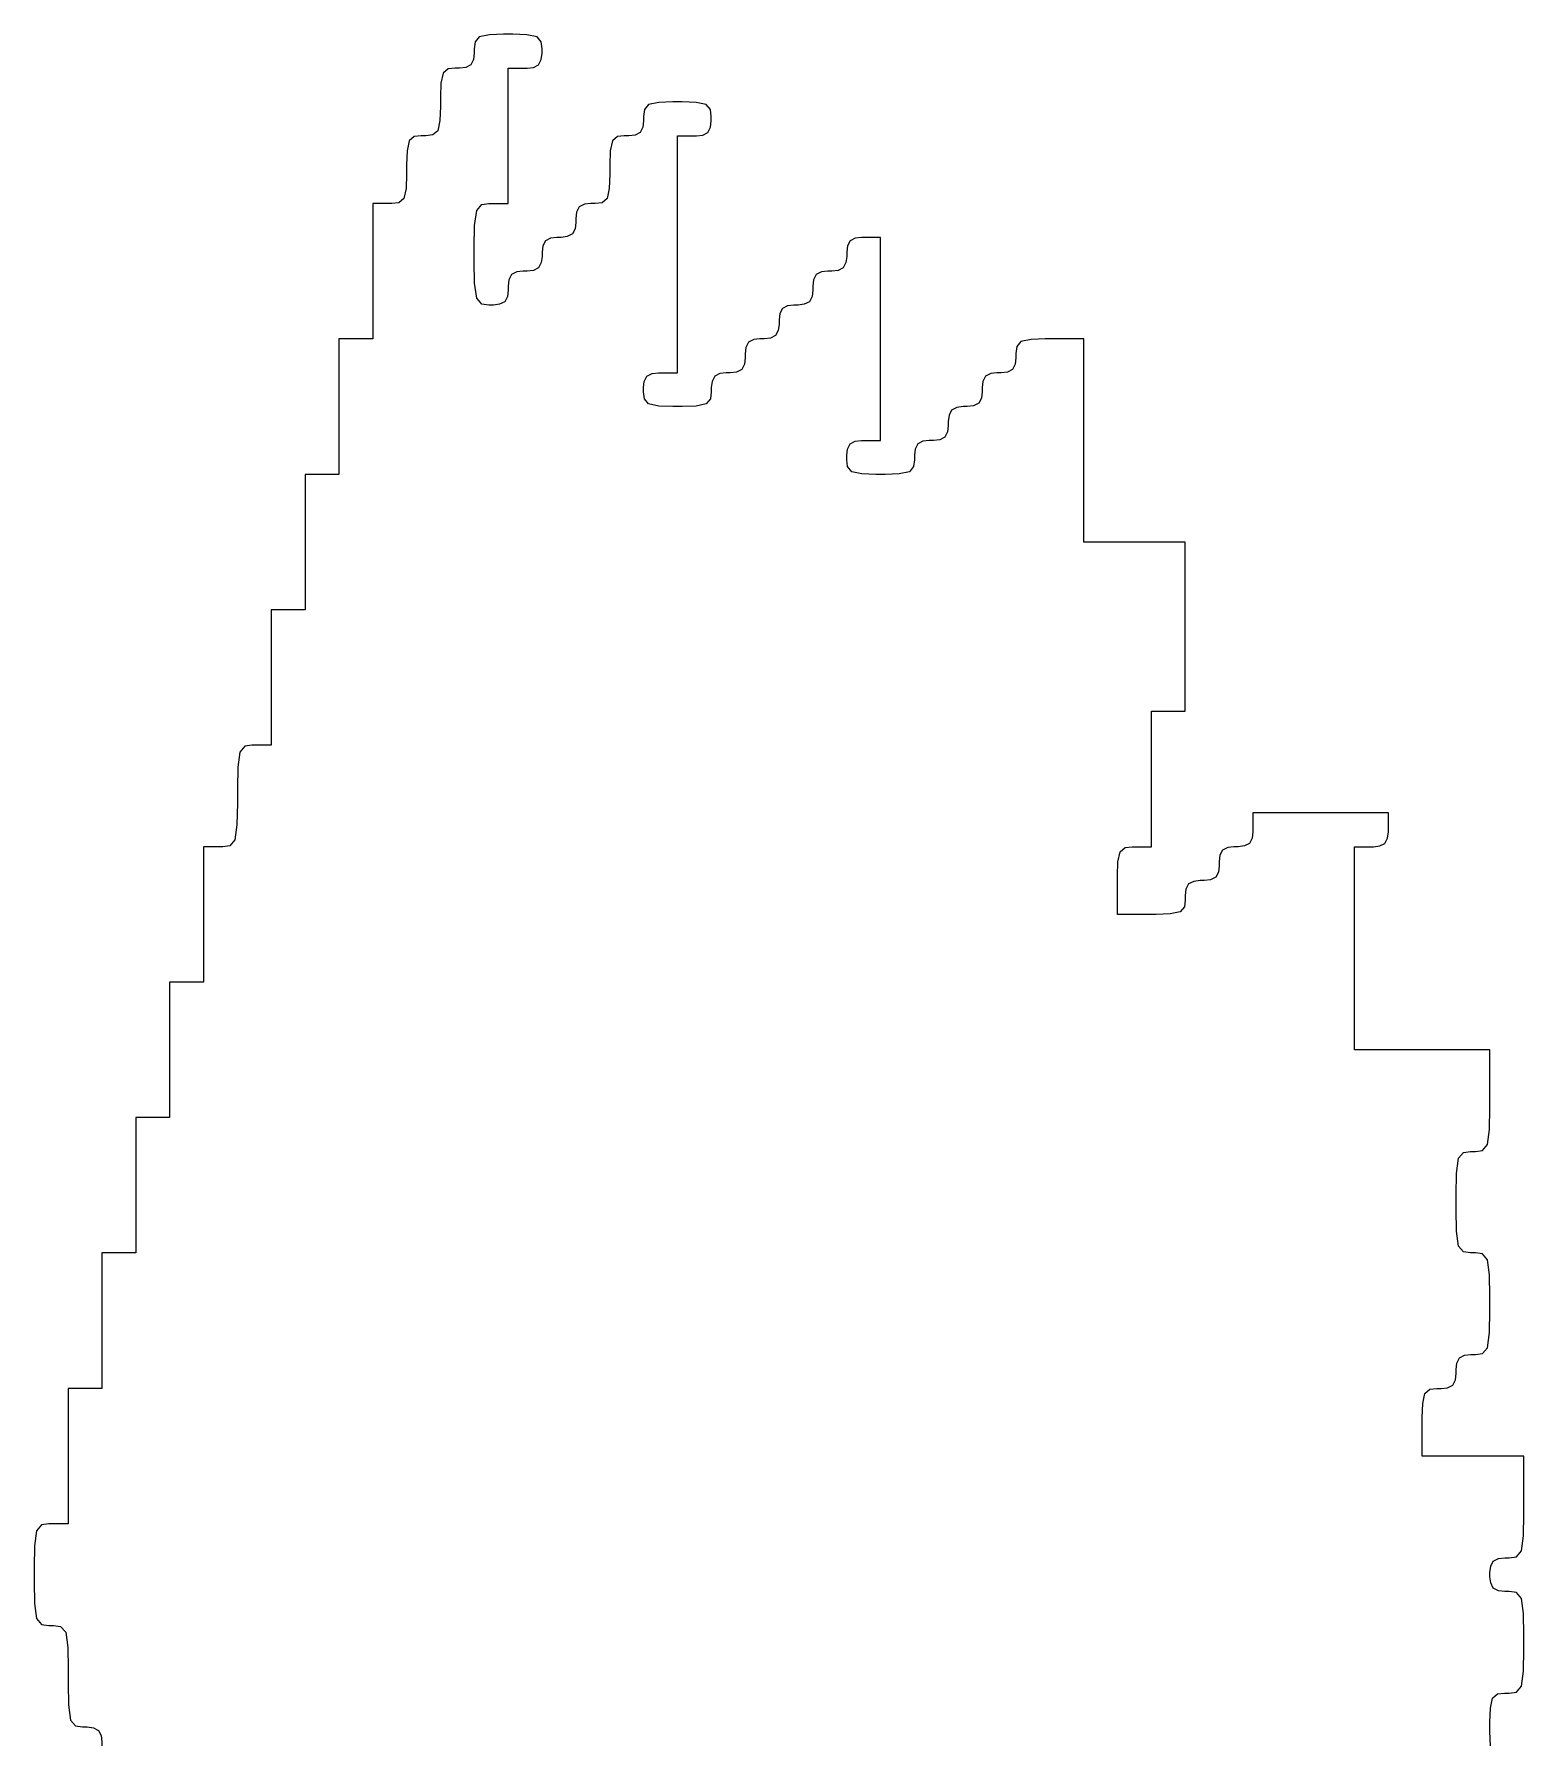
# Model space of a CAD drawing. Extents: x 0 to 164, y 0 to 178.
# Drawn here: x 45.9 to 123.5, y 89 to 178.2 of the extents above; entities that cross this region are included whole.
import ezdxf

# ---------------------------------------------------------------- set-up
doc = ezdxf.new("R2010")
doc.units = 0
doc.layers.get('0').update_dxf_attribs({"linetype": 'CONTINUOUS'})

msp = doc.modelspace()

# ---------------------------------------------------------------- linework, layer by layer
at = {"color": 0}
for p, q in [((68.8329, 177.752), (68.7917, 177.392)), ((68.7917, 177.392), (68.7917, 177.271)), ((69.0506, 178.016), (68.8329, 177.752)), ((69.5798, 178.129), (69.0506, 178.016)), ((70.3118, 178.153), (69.5798, 178.129)), ((70.5556, 178.153), (70.3118, 178.153)), ((70.7983, 178.153), (70.5556, 178.153)), ((71.5299, 178.129), (70.7983, 178.153)), ((72.0591, 178.016), (71.5299, 178.129)), ((72.2768, 177.752), (72.0591, 178.016)), ((72.3194, 177.392), (72.2768, 177.752)), ((72.3194, 177.271), (72.3194, 177.392)), ((68.6153, 176.565), (68.345, 176.427)), ((68.7532, 176.836), (68.6153, 176.565)), ((68.7917, 177.162), (68.7532, 176.836)), ((68.7917, 177.271), (68.7917, 177.162)), ((71.8728, 176.427), (72.1431, 176.565)), ((72.1431, 176.565), (72.281, 176.836)), ((72.281, 176.836), (72.3194, 177.162)), ((72.3194, 177.162), (72.3194, 177.271)), ((67.0511, 175.601), (67.0278, 174.869)), ((67.1643, 176.13), (67.0511, 175.601)), ((67.4289, 176.348), (67.1643, 176.13)), ((67.7884, 176.389), (67.4289, 176.348)), ((67.9097, 176.389), (67.7884, 176.389)), ((68.0187, 176.389), (67.9097, 176.389)), ((68.345, 176.427), (68.0187, 176.389)), ((70.5556, 169.333), (70.5556, 176.389)), ((70.5556, 176.389), (71.4375, 176.389)), ((71.4375, 176.389), (71.5465, 176.389)), ((71.5465, 176.389), (71.8728, 176.427)), ((67.0278, 174.869), (67.0278, 174.625)), ((67.0278, 174.383), (67.0031, 173.651)), ((67.0278, 174.625), (67.0278, 174.383)), ((77.6524, 174.224), (77.6111, 173.864)), ((77.6111, 173.864), (77.6111, 173.743)), ((77.87, 174.488), (77.6524, 174.224)), ((78.3992, 174.602), (77.87, 174.488)), ((79.1312, 174.625), (78.3992, 174.602)), ((79.375, 174.625), (79.1312, 174.625)), ((79.6177, 174.625), (79.375, 174.625)), ((80.3494, 174.602), (79.6177, 174.625)), ((80.8785, 174.488), (80.3494, 174.602)), ((81.0962, 174.224), (80.8785, 174.488)), ((81.1389, 173.864), (81.0962, 174.224)), ((81.1389, 173.743), (81.1389, 173.864)), ((66.6253, 172.904), (66.2658, 172.861)), ((66.8898, 173.121), (66.6253, 172.904)), ((67.0031, 173.651), (66.8898, 173.121)), ((77.1645, 172.9), (76.8382, 172.861)), ((77.4347, 173.038), (77.1645, 172.9)), ((77.5727, 173.308), (77.4347, 173.038)), ((77.6111, 173.634), (77.5727, 173.308)), ((77.6111, 173.743), (77.6111, 173.634)), ((80.366, 172.861), (80.6923, 172.9)), ((80.6923, 172.9), (80.9625, 173.038)), ((80.9625, 173.038), (81.1004, 173.308)), ((81.1004, 173.308), (81.1389, 173.634)), ((81.1389, 173.634), (81.1389, 173.743)), ((65.2872, 172.073), (65.2639, 171.341)), ((65.4004, 172.602), (65.2872, 172.073)), ((65.665, 172.82), (65.4004, 172.602)), ((66.0245, 172.861), (65.665, 172.82)), ((66.1458, 172.861), (66.0245, 172.861)), ((66.2658, 172.861), (66.1458, 172.861)), ((75.8705, 172.073), (75.8472, 171.341)), ((75.9837, 172.602), (75.8705, 172.073)), ((76.2483, 172.82), (75.9837, 172.602)), ((76.6078, 172.861), (76.2483, 172.82)), ((76.7292, 172.861), (76.6078, 172.861)), ((76.8382, 172.861), (76.7292, 172.861)), ((79.375, 160.514), (79.375, 172.861)), ((79.375, 172.861), (80.2569, 172.861)), ((80.2569, 172.861), (80.366, 172.861)), ((65.2639, 171.341), (65.2639, 171.097)), ((75.8472, 171.341), (75.8472, 171.097)), ((65.2639, 170.855), (65.2392, 170.123)), ((65.2639, 171.097), (65.2639, 170.855)), ((75.8472, 170.855), (75.8225, 170.123)), ((75.8472, 171.097), (75.8472, 170.855)), ((64.8614, 169.376), (64.5019, 169.333)), ((65.126, 169.594), (64.8614, 169.376)), ((65.2392, 170.123), (65.126, 169.594)), ((75.4447, 169.376), (75.0852, 169.333)), ((75.7093, 169.594), (75.4447, 169.376)), ((75.8225, 170.123), (75.7093, 169.594)), ((64.3819, 169.333), (63.5, 169.333)), ((63.5, 169.333), (63.5, 162.278)), ((64.5019, 169.333), (64.3819, 169.333)), ((68.8097, 168.188), (68.9144, 168.976)), ((68.9144, 168.976), (69.1776, 169.282)), ((69.1776, 169.282), (69.5494, 169.333)), ((69.5494, 169.333), (69.6736, 169.333)), ((69.6736, 169.333), (70.5556, 169.333)), ((74.1218, 168.887), (74.0833, 168.56)), ((74.0833, 168.56), (74.0833, 168.451)), ((74.0833, 168.451), (74.0833, 168.342)), ((74.2597, 169.157), (74.1218, 168.887)), ((74.53, 169.295), (74.2597, 169.157)), ((74.8563, 169.333), (74.53, 169.295)), ((74.9653, 169.333), (74.8563, 169.333)), ((75.0852, 169.333), (74.9653, 169.333)), ((68.7917, 167.064), (68.8097, 168.188)), ((73.0924, 167.569), (72.7661, 167.531)), ((73.2014, 167.569), (73.0924, 167.569)), ((73.3104, 167.569), (73.2014, 167.569)), ((73.6367, 167.608), (73.3104, 167.569)), ((73.9069, 167.746), (73.6367, 167.608)), ((74.0449, 168.016), (73.9069, 167.746)), ((74.0833, 168.342), (74.0449, 168.016)), ((88.9674, 167.569), (88.6411, 167.531)), ((89.0764, 167.569), (88.9674, 167.569)), ((89.9583, 167.569), (89.0764, 167.569)), ((89.9583, 156.986), (89.9583, 167.569)), ((68.7917, 166.688), (68.7917, 167.064)), ((68.7917, 166.313), (68.7917, 166.688)), ((72.3579, 167.123), (72.3194, 166.797)), ((72.3194, 166.797), (72.3194, 166.688)), ((72.3194, 166.688), (72.3194, 166.578)), ((72.4958, 167.393), (72.3579, 167.123)), ((72.7661, 167.531), (72.4958, 167.393)), ((88.2329, 167.123), (88.1944, 166.797)), ((88.1944, 166.797), (88.1944, 166.688)), ((88.1944, 166.688), (88.1944, 166.578)), ((88.3708, 167.393), (88.2329, 167.123)), ((88.6411, 167.531), (88.3708, 167.393)), ((68.8097, 165.188), (68.7917, 166.313)), ((71.3285, 165.806), (71.0022, 165.767)), ((71.4375, 165.806), (71.3285, 165.806)), ((71.5465, 165.806), (71.4375, 165.806)), ((71.8728, 165.844), (71.5465, 165.806)), ((72.1431, 165.982), (71.8728, 165.844)), ((72.281, 166.252), (72.1431, 165.982)), ((72.3194, 166.578), (72.281, 166.252)), ((87.2035, 165.806), (86.8772, 165.767)), ((87.3125, 165.806), (87.2035, 165.806)), ((87.4215, 165.806), (87.3125, 165.806)), ((87.7478, 165.844), (87.4215, 165.806)), ((88.0181, 165.982), (87.7478, 165.844)), ((88.156, 166.252), (88.0181, 165.982)), ((88.1944, 166.578), (88.156, 166.252)), ((68.9144, 164.4), (68.8097, 165.188)), ((70.594, 165.359), (70.5556, 165.033)), ((70.5556, 165.033), (70.5556, 164.924)), ((70.5556, 164.924), (70.5556, 164.815)), ((70.7319, 165.629), (70.594, 165.359)), ((71.0022, 165.767), (70.7319, 165.629)), ((86.469, 165.359), (86.4306, 165.033)), ((86.4306, 165.033), (86.4306, 164.924)), ((86.4306, 164.924), (86.4306, 164.815)), ((86.6069, 165.629), (86.469, 165.359)), ((86.8772, 165.767), (86.6069, 165.629)), ((69.1776, 164.094), (68.9144, 164.4)), ((69.5494, 164.042), (69.1776, 164.094)), ((69.6736, 164.042), (69.5494, 164.042)), ((69.7826, 164.042), (69.6736, 164.042)), ((70.1089, 164.08), (69.7826, 164.042)), ((70.3792, 164.218), (70.1089, 164.08)), ((70.5171, 164.488), (70.3792, 164.218)), ((70.5556, 164.815), (70.5171, 164.488)), ((85.1133, 164.003), (84.8431, 163.865)), ((85.4396, 164.042), (85.1133, 164.003)), ((85.5486, 164.042), (85.4396, 164.042)), ((85.6576, 164.042), (85.5486, 164.042)), ((85.9839, 164.08), (85.6576, 164.042)), ((86.2542, 164.218), (85.9839, 164.08)), ((86.3921, 164.488), (86.2542, 164.218)), ((86.4306, 164.815), (86.3921, 164.488)), ((84.7051, 163.595), (84.6667, 163.269)), ((84.6667, 163.269), (84.6667, 163.16)), ((84.6667, 163.16), (84.6667, 163.051)), ((84.8431, 163.865), (84.7051, 163.595)), ((63.5, 162.278), (61.7361, 162.278)), ((61.7361, 162.278), (61.7361, 155.222)), ((83.3494, 162.239), (83.0792, 162.101)), ((83.6757, 162.278), (83.3494, 162.239)), ((83.7847, 162.278), (83.6757, 162.278)), ((83.8937, 162.278), (83.7847, 162.278)), ((84.22, 162.316), (83.8937, 162.278)), ((84.4903, 162.454), (84.22, 162.316)), ((84.6282, 162.724), (84.4903, 162.454)), ((84.6667, 163.051), (84.6282, 162.724)), ((97.802, 162.254), (97.2728, 162.141)), ((98.534, 162.278), (97.802, 162.254)), ((98.7778, 162.278), (98.534, 162.278)), ((100.542, 162.278), (98.7778, 162.278)), ((100.542, 151.694), (100.542, 162.278)), ((82.9412, 161.831), (82.9028, 161.505)), ((82.9028, 161.505), (82.9028, 161.396)), ((82.9028, 161.396), (82.9028, 161.287)), ((83.0792, 162.101), (82.9412, 161.831)), ((97.0552, 161.877), (97.0139, 161.517)), ((97.0139, 161.517), (97.0139, 161.396)), ((97.0139, 161.396), (97.0139, 161.287)), ((97.2728, 162.141), (97.0552, 161.877)), ((77.7875, 160.338), (78.0577, 160.475)), ((78.0577, 160.475), (78.384, 160.514)), ((78.384, 160.514), (78.4931, 160.514)), ((78.4931, 160.514), (79.375, 160.514)), ((81.5855, 160.475), (81.3153, 160.338)), ((81.9118, 160.514), (81.5855, 160.475)), ((82.0208, 160.514), (81.9118, 160.514)), ((82.1298, 160.514), (82.0208, 160.514)), ((82.4562, 160.552), (82.1298, 160.514)), ((82.7264, 160.69), (82.4562, 160.552)), ((82.8643, 160.961), (82.7264, 160.69)), ((82.9028, 161.287), (82.8643, 160.961)), ((95.6966, 160.475), (95.4264, 160.338)), ((96.0229, 160.514), (95.6966, 160.475)), ((96.1319, 160.514), (96.0229, 160.514)), ((96.2409, 160.514), (96.1319, 160.514)), ((96.5673, 160.552), (96.2409, 160.514)), ((96.8375, 160.69), (96.5673, 160.552)), ((96.9754, 160.961), (96.8375, 160.69)), ((97.0139, 161.287), (96.9754, 160.961)), ((77.6111, 159.741), (77.6496, 160.067)), ((77.6111, 159.632), (77.6111, 159.741)), ((77.6111, 159.512), (77.6111, 159.632)), ((77.6496, 160.067), (77.7875, 160.338)), ((81.1773, 160.067), (81.1389, 159.741)), ((81.1389, 159.741), (81.1389, 159.632)), ((81.1389, 159.632), (81.1389, 159.512)), ((81.3153, 160.338), (81.1773, 160.067)), ((95.2885, 160.067), (95.25, 159.741)), ((95.25, 159.741), (95.25, 159.632)), ((95.25, 159.632), (95.25, 159.523)), ((95.4264, 160.338), (95.2885, 160.067)), ((77.6524, 159.153), (77.6111, 159.512)), ((77.87, 158.888), (77.6524, 159.153)), ((78.3992, 158.775), (77.87, 158.888)), ((79.1312, 158.75), (78.3992, 158.775)), ((79.375, 158.75), (79.1312, 158.75)), ((79.6177, 158.75), (79.375, 158.75)), ((80.3494, 158.775), (79.6177, 158.75)), ((80.8785, 158.888), (80.3494, 158.775)), ((81.0962, 159.153), (80.8785, 158.888)), ((81.1389, 159.512), (81.0962, 159.153)), ((93.9327, 158.712), (93.6625, 158.574)), ((94.2591, 158.75), (93.9327, 158.712)), ((94.3681, 158.75), (94.2591, 158.75)), ((94.4771, 158.75), (94.3681, 158.75)), ((94.8034, 158.788), (94.4771, 158.75)), ((95.0736, 158.926), (94.8034, 158.788)), ((95.2115, 159.197), (95.0736, 158.926)), ((95.25, 159.523), (95.2115, 159.197)), ((93.4861, 157.759), (93.4477, 157.433)), ((93.5246, 158.303), (93.4861, 157.977)), ((93.4861, 157.977), (93.4861, 157.868)), ((93.4861, 157.868), (93.4861, 157.759)), ((93.6625, 158.574), (93.5246, 158.303)), ((88.3708, 156.81), (88.6411, 156.948)), ((88.6411, 156.948), (88.9674, 156.986)), ((88.9674, 156.986), (89.0764, 156.986)), ((89.0764, 156.986), (89.9583, 156.986)), ((92.1688, 156.948), (91.8986, 156.81)), ((92.4952, 156.986), (92.1688, 156.948)), ((92.6042, 156.986), (92.4952, 156.986)), ((92.7132, 156.986), (92.6042, 156.986)), ((93.0395, 157.025), (92.7132, 156.986)), ((93.3097, 157.163), (93.0395, 157.025)), ((93.4477, 157.433), (93.3097, 157.163)), ((88.1944, 156.213), (88.2329, 156.539)), ((88.1944, 156.104), (88.1944, 156.213)), ((88.1944, 155.984), (88.1944, 156.104)), ((88.2357, 155.625), (88.1944, 155.984)), ((88.2329, 156.539), (88.3708, 156.81)), ((91.7222, 155.984), (91.6795, 155.625)), ((91.7607, 156.539), (91.7222, 156.213)), ((91.7222, 156.213), (91.7222, 156.104)), ((91.7222, 156.104), (91.7222, 155.984)), ((91.8986, 156.81), (91.7607, 156.539)), ((61.7361, 155.222), (59.9722, 155.222)), ((59.9722, 155.222), (59.9722, 148.167)), ((88.4534, 155.36), (88.2357, 155.625)), ((88.9825, 155.247), (88.4534, 155.36)), ((89.7146, 155.222), (88.9825, 155.247)), ((89.9583, 155.222), (89.7146, 155.222)), ((90.201, 155.222), (89.9583, 155.222)), ((90.9327, 155.247), (90.201, 155.222)), ((91.4619, 155.36), (90.9327, 155.247)), ((91.6795, 155.625), (91.4619, 155.36)), ((105.833, 151.694), (100.542, 151.694)), ((105.833, 142.875), (105.833, 151.694)), ((59.9722, 148.167), (58.2083, 148.167)), ((58.2083, 148.167), (58.2083, 141.111)), ((104.069, 135.819), (104.069, 142.875)), ((104.069, 142.875), (105.833, 142.875)), ((56.8304, 141.06), (56.5672, 140.754)), ((57.2022, 141.111), (56.8304, 141.06)), ((57.3264, 141.111), (57.2022, 141.111)), ((58.2083, 141.111), (57.3264, 141.111)), ((56.4624, 139.966), (56.4444, 138.841)), ((56.5672, 140.754), (56.4624, 139.966)), ((56.4444, 138.841), (56.4444, 138.465)), ((56.4444, 138.465), (56.4444, 138.091)), ((56.4444, 138.091), (56.425, 136.966)), ((116.417, 137.583), (109.361, 137.583)), ((109.361, 137.583), (109.361, 136.701)), ((116.417, 136.701), (116.417, 137.583)), ((56.425, 136.966), (56.3203, 136.178)), ((109.361, 136.592), (109.323, 136.266)), ((109.361, 136.701), (109.361, 136.592)), ((116.378, 136.266), (116.417, 136.592)), ((116.417, 136.592), (116.417, 136.701)), ((55.5625, 135.819), (54.6806, 135.819)), ((54.6806, 135.819), (54.6806, 128.764)), ((55.6853, 135.819), (55.5625, 135.819)), ((56.0571, 135.872), (55.6853, 135.819)), ((56.3203, 136.178), (56.0571, 135.872)), ((102.329, 135.031), (102.442, 135.561)), ((102.442, 135.561), (102.707, 135.778)), ((102.707, 135.778), (103.066, 135.819)), ((103.066, 135.819), (103.188, 135.819)), ((103.188, 135.819), (104.069, 135.819)), ((107.774, 135.643), (107.636, 135.373)), ((108.044, 135.781), (107.774, 135.643)), ((108.37, 135.819), (108.044, 135.781)), ((108.479, 135.819), (108.37, 135.819)), ((108.588, 135.819), (108.479, 135.819)), ((108.914, 135.858), (108.588, 135.819)), ((109.185, 135.996), (108.914, 135.858)), ((109.323, 136.266), (109.185, 135.996)), ((114.653, 125.236), (114.653, 135.819)), ((114.653, 135.819), (115.535, 135.819)), ((115.535, 135.819), (115.644, 135.819)), ((115.644, 135.819), (115.97, 135.858)), ((115.97, 135.858), (116.24, 135.996)), ((116.24, 135.996), (116.378, 136.266)), ((102.306, 134.299), (102.329, 135.031)), ((107.597, 134.828), (107.559, 134.502)), ((107.636, 135.373), (107.597, 135.047)), ((107.597, 135.047), (107.597, 134.938)), ((107.597, 134.938), (107.597, 134.828)), ((102.306, 134.056), (102.306, 134.299)), ((102.306, 132.292), (102.306, 134.056)), ((106.01, 133.879), (105.872, 133.609)), ((106.28, 134.017), (106.01, 133.879)), ((106.606, 134.056), (106.28, 134.017)), ((106.715, 134.056), (106.606, 134.056)), ((106.824, 134.056), (106.715, 134.056)), ((107.151, 134.094), (106.824, 134.056)), ((107.421, 134.232), (107.151, 134.094)), ((107.559, 134.502), (107.421, 134.232)), ((105.833, 133.054), (105.791, 132.694)), ((105.872, 133.609), (105.833, 133.283)), ((105.833, 133.283), (105.833, 133.174)), ((105.833, 133.174), (105.833, 133.054)), ((104.069, 132.292), (102.306, 132.292)), ((104.312, 132.292), (104.069, 132.292)), ((105.044, 132.316), (104.312, 132.292)), ((105.573, 132.43), (105.044, 132.316)), ((105.791, 132.694), (105.573, 132.43)), ((54.6806, 128.764), (52.9167, 128.764)), ((52.9167, 128.764), (52.9167, 121.708)), ((121.708, 125.236), (114.653, 125.236)), ((121.708, 122.59), (121.708, 125.236)), ((121.689, 121.091), (121.708, 122.216)), ((121.708, 122.216), (121.708, 122.59)), ((52.9167, 121.708), (51.1528, 121.708)), ((51.1528, 121.708), (51.1528, 114.653)), ((121.584, 120.303), (121.689, 121.091)), ((119.962, 118.799), (120.067, 119.587)), ((120.067, 119.587), (120.33, 119.893)), ((120.33, 119.893), (120.702, 119.944)), ((120.702, 119.944), (120.826, 119.944)), ((120.826, 119.944), (120.949, 119.944)), ((120.949, 119.944), (121.321, 119.997)), ((121.321, 119.997), (121.584, 120.303)), ((119.944, 117.675), (119.962, 118.799)), ((119.944, 117.299), (119.944, 117.675)), ((119.944, 116.924), (119.944, 117.299)), ((119.962, 115.799), (119.944, 116.924)), ((120.067, 115.011), (119.962, 115.799)), ((120.33, 114.705), (120.067, 115.011)), ((51.1528, 114.653), (49.3889, 114.653)), ((49.3889, 114.653), (49.3889, 107.597)), ((120.702, 114.653), (120.33, 114.705)), ((120.826, 114.653), (120.702, 114.653)), ((120.949, 114.653), (120.826, 114.653)), ((121.321, 114.602), (120.949, 114.653)), ((121.584, 114.296), (121.321, 114.602)), ((121.689, 113.508), (121.584, 114.296)), ((121.708, 112.383), (121.689, 113.508)), ((121.708, 112.007), (121.708, 112.383)), ((121.689, 110.508), (121.708, 111.632)), ((121.708, 111.632), (121.708, 112.007)), ((121.321, 109.413), (121.584, 109.72)), ((121.584, 109.72), (121.689, 110.508)), ((119.944, 108.588), (119.983, 108.914)), ((119.983, 108.914), (120.121, 109.185)), ((120.121, 109.185), (120.391, 109.323)), ((120.391, 109.323), (120.717, 109.361)), ((120.717, 109.361), (120.826, 109.361)), ((120.826, 109.361), (120.949, 109.361)), ((120.949, 109.361), (121.321, 109.413)), ((119.768, 107.774), (119.906, 108.044)), ((119.906, 108.044), (119.944, 108.37)), ((119.944, 108.479), (119.944, 108.588)), ((119.944, 108.37), (119.944, 108.479)), ((49.3889, 107.597), (47.625, 107.597)), ((47.625, 107.597), (47.625, 100.542)), ((118.204, 106.809), (118.317, 107.338)), ((118.317, 107.338), (118.582, 107.556)), ((118.582, 107.556), (118.941, 107.597)), ((118.941, 107.597), (119.063, 107.597)), ((119.063, 107.597), (119.172, 107.597)), ((119.172, 107.597), (119.498, 107.636)), ((119.498, 107.636), (119.768, 107.774)), ((118.181, 106.077), (118.204, 106.809)), ((118.181, 105.833), (118.181, 106.077)), ((118.181, 104.069), (118.181, 105.833)), ((123.472, 104.069), (118.181, 104.069)), ((123.472, 101.424), (123.472, 104.069)), ((123.453, 99.9243), (123.472, 101.049)), ((123.472, 101.049), (123.472, 101.424)), ((45.9839, 100.185), (45.8791, 99.3965)), ((46.247, 100.491), (45.9839, 100.185)), ((46.6189, 100.542), (46.247, 100.491)), ((46.7431, 100.542), (46.6189, 100.542)), ((47.625, 100.542), (46.7431, 100.542)), ((123.348, 99.1362), (123.453, 99.9243)), ((45.8791, 99.3965), (45.8611, 98.2719)), ((123.085, 98.83), (123.348, 99.1362)), ((45.8611, 98.2719), (45.8611, 97.8958)), ((121.708, 98.0048), (121.747, 98.3312)), ((121.747, 98.3312), (121.885, 98.6014)), ((121.885, 98.6014), (122.155, 98.7393)), ((122.155, 98.7393), (122.481, 98.7778)), ((122.481, 98.7778), (122.59, 98.7778)), ((122.59, 98.7778), (122.713, 98.7778)), ((122.713, 98.7778), (123.085, 98.83)), ((45.8611, 97.8958), (45.8611, 97.5212)), ((45.8611, 97.5212), (45.8791, 96.3965)), ((121.708, 97.8958), (121.708, 98.0048)), ((121.708, 97.7868), (121.708, 97.8958)), ((121.747, 97.4605), (121.708, 97.7868)), ((121.885, 97.1903), (121.747, 97.4605)), ((122.155, 97.0523), (121.885, 97.1903)), ((45.8791, 96.3965), (45.9839, 95.6084)), ((122.481, 97.0139), (122.155, 97.0523)), ((122.59, 97.0139), (122.481, 97.0139)), ((122.713, 97.0139), (122.59, 97.0139)), ((123.085, 96.9627), (122.713, 97.0139)), ((123.348, 96.6569), (123.085, 96.9627)), ((123.453, 95.8688), (123.348, 96.6569)), ((45.9839, 95.6084), (46.247, 95.3022)), ((123.472, 94.7441), (123.453, 95.8688)), ((46.247, 95.3022), (46.6189, 95.25)), ((46.6189, 95.25), (46.7431, 95.25)), ((46.7431, 95.25), (46.8658, 95.25)), ((46.8658, 95.25), (47.2376, 95.1989)), ((47.2376, 95.1989), (47.5008, 94.893)), ((47.5008, 94.893), (47.6056, 94.1049)), ((123.472, 94.3681), (123.472, 94.7441)), ((47.6056, 94.1049), (47.625, 92.9802)), ((123.453, 92.8688), (123.472, 93.9934)), ((123.472, 93.9934), (123.472, 94.3681)), ((47.625, 92.9802), (47.625, 92.6042)), ((123.348, 92.0806), (123.453, 92.8688)), ((47.625, 92.6042), (47.625, 92.2295)), ((47.625, 92.2295), (47.643, 91.1049)), ((123.085, 91.7744), (123.348, 92.0806)), ((47.643, 91.1049), (47.7478, 90.3168)), ((121.708, 90.2021), (121.732, 90.9341)), ((121.732, 90.9341), (121.845, 91.4633)), ((121.845, 91.4633), (122.109, 91.6809)), ((122.109, 91.6809), (122.469, 91.7222)), ((122.469, 91.7222), (122.59, 91.7222)), ((122.59, 91.7222), (122.713, 91.7222)), ((122.713, 91.7222), (123.085, 91.7744)), ((47.7478, 90.3168), (48.0109, 90.0105)), ((121.708, 89.9583), (121.708, 90.2021)), ((48.0109, 90.0105), (48.3828, 89.9583)), ((48.3828, 89.9583), (48.5069, 89.9583)), ((48.5069, 89.9583), (48.616, 89.9583)), ((48.616, 89.9583), (48.9423, 89.9199)), ((48.9423, 89.9199), (49.2125, 89.7819)), ((49.2125, 89.7819), (49.3504, 89.5117)), ((49.3504, 89.5117), (49.3889, 89.1854)), ((49.3889, 89.1854), (49.3889, 89.0764)), ((121.708, 89.716), (121.708, 89.9583)), ((121.732, 88.984), (121.708, 89.716)), ((49.3889, 89.0764), (49.3889, 88.9674))]:
    msp.add_line(p, q, dxfattribs=at)

doc.saveas('drawing.dxf')
